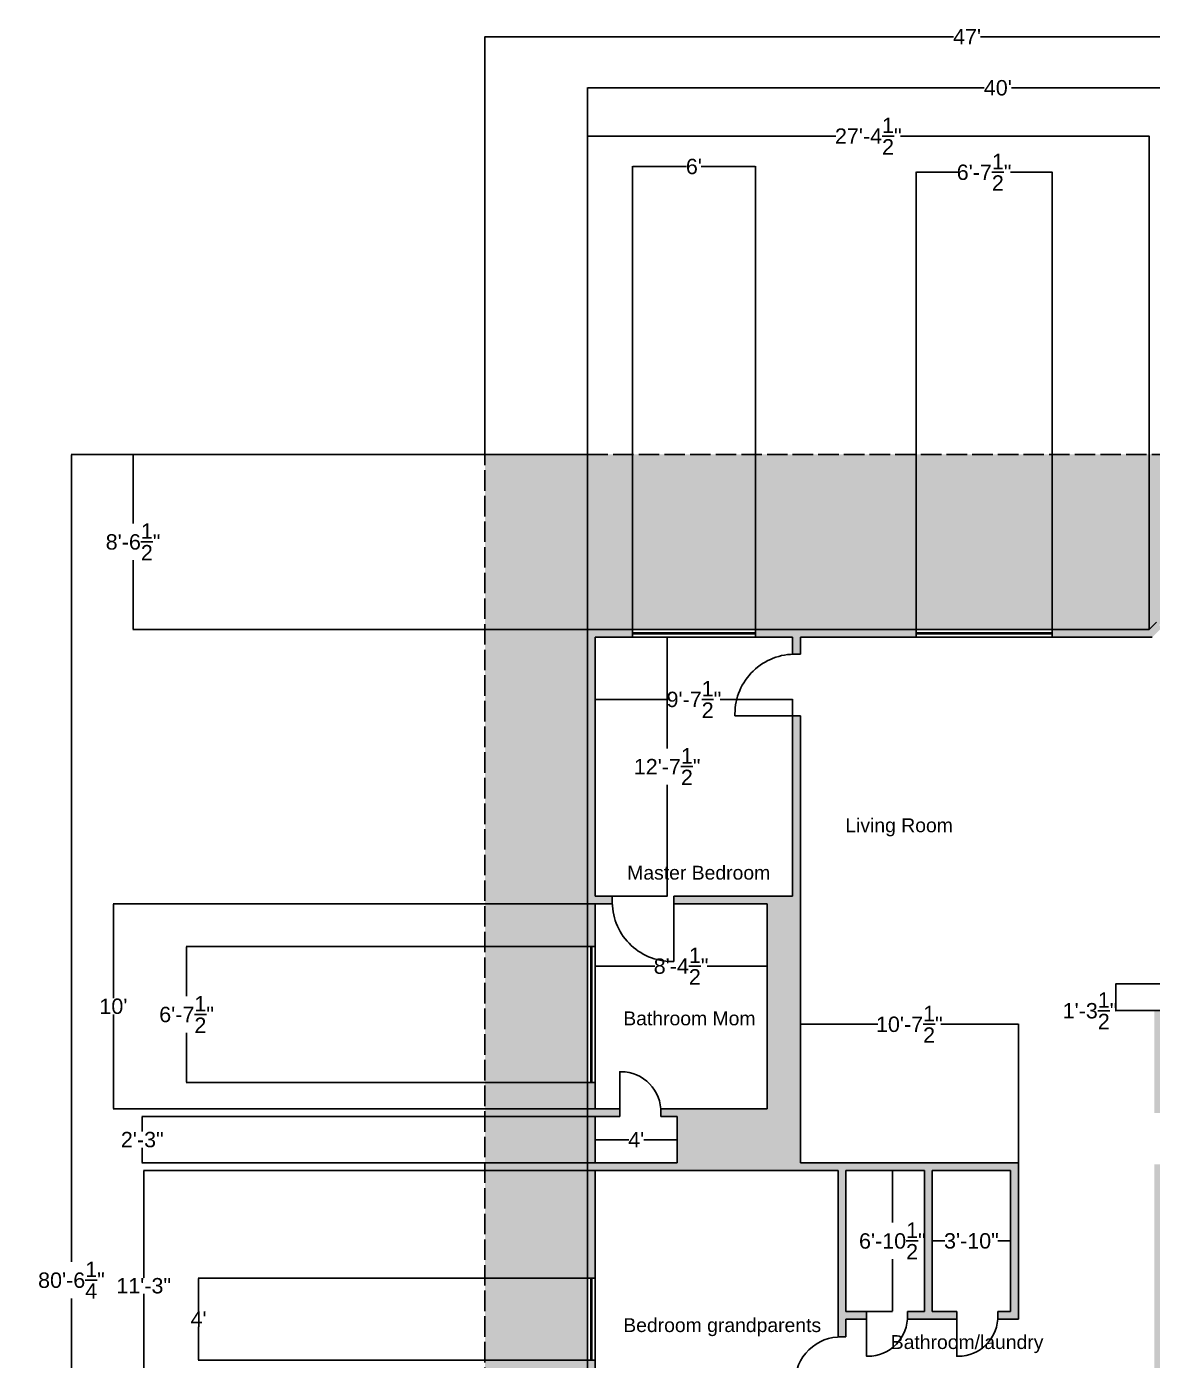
# Model space of a CAD drawing. Header units: inches. Extents: x -2924 to 1106, y -385 to 1215.
# Drawn here: x 46 to 704, y 141 to 921 of the extents above; entities that cross this region are included whole.
import ezdxf

# ---------------------------------------------------------------- set-up
doc = ezdxf.new("R2010")
doc.units = ezdxf.units.IN
doc.header["$MEASUREMENT"] = 0
doc.header["$PDMODE"] = 2
doc.linetypes.add('ACAD_ISO02W100', pattern=[15, 12, -3])
doc.layers.get('Defpoints').update_dxf_attribs({"color": 8})
for name, color, linetype, plot in [('door', 4, 'Continuous', False), ('wall', 7, 'Continuous', False), ('window', 90, 'Continuous', False)]:
    doc.layers.add(name, color=color, linetype=linetype, plot=plot)
doc.styles.get("Standard").update_dxf_attribs({"font": 'arial.ttf'})
doc.dimstyles.get("Standard").update_dxf_attribs({"dimtxt": 9, "dimasz": 0.18, "dimexe": 0.18, "dimexo": 0.0625, "dimgap": 0.09, "dimtad": 0, "dimtih": 1, "dimtoh": 1, "dimzin": 0, "dimdsep": 46, "dimlunit": 4, "dimtxsty": 'Standard', "dimcen": 0.09, "dimadec": 0, "dimazin": 0, "dimtfac": 1, "dimtofl": 0, "dimtmove": 0, "dimatfit": 3, "dimfxl": 1, "dimtolj": 1, "dimtzin": 0, "dimarcsym": 0})

# ---------------------------------------------------------------- blocks, each defined once
blk = doc.blocks.new('*U2')
at = {"layer": 'door'}
blk.add_lwpolyline([(0, 0), (0, 23.99), (0.74, 23.99, -0.423288), (24, 0, -1.822157)], format="xyb", dxfattribs=at)
blk = doc.blocks.new('*U3')
at = {"layer": 'door'}
blk.add_lwpolyline([(0, 0), (0, 27.59), (0.85, 27.59, -0.423288), (27.6, 0, -1.822157)], format="xyb", dxfattribs=at)
blk = doc.blocks.new('*U6')
at = {"layer": 'door'}
blk.add_lwpolyline([(0, 0), (0, 35.98), (1.11, 35.98, -0.423288), (36, 0, -1.822157)], format="xyb", dxfattribs=at)
blk = doc.blocks.new('*D20')
at = {"layer": 'Defpoints', "color": 0, "transparency": 16777216}
for p in [(313.87, 671.12), (72.05, -295.14), (313.87, -295.14)]:
    blk.add_point(p, dxfattribs=at)
at = {"layer": 'wall', "color": 0, "lineweight": -2, "transparency": 16777216}
for p, q in [((313.8, 671.12), (71.87, 671.12)), ((72.05, 670.94), (72.05, 198.68)), ((72.05, -294.96), (72.05, 177.31)), ((313.8, -295.14), (71.87, -295.14))]:
    blk.add_line(p, q, dxfattribs=at)
at = {"layer": 'wall', "color": 0, "transparency": 16777216}
for points in [[(72.02, 670.94), (72.08, 670.94), (72.05, 671.12)], [(72.02, -294.96), (72.08, -294.96), (72.05, -295.14)]]:
    blk.add_solid(points, dxfattribs=at)
at = {"layer": 'wall', "color": 0, "transparency": 16777216, "insert": (72.05, 187.99), "char_height": 9, "attachment_point": 5}
blk.add_mtext('\\A1;80\'-6{\\H1x;\\S1/4;}"', dxfattribs=at)
blk = doc.blocks.new('*D23')
at = {"layer": 'Defpoints', "color": 0, "transparency": 16777216}
for p in [(378.37, 252.19), (114.3, 117.19), (378.37, 117.19)]:
    blk.add_point(p, dxfattribs=at)
at = {"layer": 'wall', "color": 0, "lineweight": -2, "transparency": 16777216}
for p, q in [((378.3, 252.19), (114.12, 252.19)), ((114.3, 252.01), (114.3, 189.38)), ((114.3, 117.37), (114.3, 180.01)), ((378.3, 117.19), (114.12, 117.19))]:
    blk.add_line(p, q, dxfattribs=at)
at = {"layer": 'wall', "color": 0, "transparency": 16777216}
for points in [[(114.27, 252.01), (114.33, 252.01), (114.3, 252.19)], [(114.27, 117.37), (114.33, 117.37), (114.3, 117.19)]]:
    blk.add_solid(points, dxfattribs=at)
at = {"layer": 'wall', "color": 0, "transparency": 16777216, "insert": (114.3, 184.69), "char_height": 9, "attachment_point": 5}
blk.add_mtext('\\A1;11\'-3"', dxfattribs=at)
blk = doc.blocks.new('*D24')
at = {"layer": 'Defpoints', "color": 0, "transparency": 16777216}
for p in [(373.87, 189.19), (146.4, 141.19), (375.87, 141.19)]:
    blk.add_point(p, dxfattribs=at)
at = {"layer": 'wall', "color": 0, "lineweight": -2, "transparency": 16777216}
for p, q in [((373.8, 189.19), (146.22, 189.19)), ((146.4, 189.01), (146.4, 169.78)), ((146.4, 141.37), (146.4, 160.6)), ((375.8, 141.19), (146.22, 141.19))]:
    blk.add_line(p, q, dxfattribs=at)
at = {"layer": 'wall', "color": 0, "transparency": 16777216}
for points in [[(146.37, 189.01), (146.43, 189.01), (146.4, 189.19)], [(146.37, 141.37), (146.43, 141.37), (146.4, 141.19)]]:
    blk.add_solid(points, dxfattribs=at)
at = {"layer": 'wall', "color": 0, "transparency": 16777216, "insert": (146.4, 165.19), "char_height": 9, "attachment_point": 5}
blk.add_mtext("\\A1;4'", dxfattribs=at)
blk = doc.blocks.new('*D25')
at = {"layer": 'Defpoints', "color": 0, "transparency": 16777216}
for p in [(378.37, 270.19), (426.37, 270.19), (426.37, 270.19)]:
    blk.add_point(p, dxfattribs=at)
at = {"layer": 'wall', "color": 0, "lineweight": -2, "transparency": 16777216}
for p, q in [((378.37, 270.13), (378.37, 270.01)), ((378.55, 270.19), (397.96, 270.19)), ((426.19, 270.19), (406.78, 270.19)), ((426.37, 270.26), (426.37, 270.37))]:
    blk.add_line(p, q, dxfattribs=at)
at = {"layer": 'wall', "color": 0, "transparency": 16777216}
for points in [[(378.55, 270.22), (378.55, 270.16), (378.37, 270.19)], [(426.19, 270.22), (426.19, 270.16), (426.37, 270.19)]]:
    blk.add_solid(points, dxfattribs=at)
at = {"layer": 'wall', "color": 0, "transparency": 16777216, "insert": (402.37, 270.19), "char_height": 9, "attachment_point": 5}
blk.add_mtext("\\A1;4'", dxfattribs=at)
blk = doc.blocks.new('*D26')
at = {"layer": 'Defpoints', "color": 0, "transparency": 16777216}
for p in [(378.37, 283.69), (113.48, 256.69), (378.37, 256.69)]:
    blk.add_point(p, dxfattribs=at)
at = {"layer": 'wall', "color": 0, "lineweight": -2, "transparency": 16777216}
for p, q in [((378.3, 283.69), (113.3, 283.69)), ((113.48, 283.51), (113.48, 274.88)), ((113.48, 256.87), (113.48, 265.51)), ((378.3, 256.69), (113.3, 256.69))]:
    blk.add_line(p, q, dxfattribs=at)
at = {"layer": 'wall', "color": 0, "transparency": 16777216}
for points in [[(113.45, 283.51), (113.51, 283.51), (113.48, 283.69)], [(113.45, 256.87), (113.51, 256.87), (113.48, 256.69)]]:
    blk.add_solid(points, dxfattribs=at)
at = {"layer": 'wall', "color": 0, "transparency": 16777216, "insert": (113.48, 270.19), "char_height": 9, "attachment_point": 5}
blk.add_mtext('\\A1;2\'-3"', dxfattribs=at)
blk = doc.blocks.new('*D27')
at = {"layer": 'Defpoints', "color": 0, "transparency": 16777216}
for p in [(383.37, 408.19), (96.6, 288.19), (378.37, 288.19)]:
    blk.add_point(p, dxfattribs=at)
at = {"layer": 'wall', "color": 0, "lineweight": -2, "transparency": 16777216}
for p, q in [((383.3, 408.19), (96.42, 408.19)), ((96.6, 408.01), (96.6, 352.88)), ((96.6, 288.37), (96.6, 343.51)), ((378.3, 288.19), (96.42, 288.19))]:
    blk.add_line(p, q, dxfattribs=at)
at = {"layer": 'wall', "color": 0, "transparency": 16777216}
for points in [[(96.57, 408.01), (96.63, 408.01), (96.6, 408.19)], [(96.57, 288.37), (96.63, 288.37), (96.6, 288.19)]]:
    blk.add_solid(points, dxfattribs=at)
at = {"layer": 'wall', "color": 0, "transparency": 16777216, "insert": (96.6, 348.19), "char_height": 9, "attachment_point": 5}
blk.add_mtext("\\A1;10'", dxfattribs=at)
blk = doc.blocks.new('*D28')
at = {"layer": 'Defpoints', "color": 0, "transparency": 16777216}
for p in [(378.37, 383.18), (139.4, 303.68), (376.12, 303.68)]:
    blk.add_point(p, dxfattribs=at)
at = {"layer": 'wall', "color": 0, "lineweight": -2, "transparency": 16777216}
for p, q in [((378.3, 383.18), (139.22, 383.18)), ((139.4, 383), (139.4, 354.13)), ((139.4, 303.86), (139.4, 332.72)), ((376.05, 303.68), (139.22, 303.68))]:
    blk.add_line(p, q, dxfattribs=at)
at = {"layer": 'wall', "color": 0, "transparency": 16777216}
for points in [[(139.37, 383), (139.43, 383), (139.4, 383.18)], [(139.37, 303.86), (139.43, 303.86), (139.4, 303.68)]]:
    blk.add_solid(points, dxfattribs=at)
at = {"layer": 'wall', "color": 0, "transparency": 16777216, "insert": (139.4, 343.43), "char_height": 9, "attachment_point": 5}
blk.add_mtext('\\A1;6\'-7{\\H1x;\\S1/2;}"', dxfattribs=at)
blk = doc.blocks.new('*D29')
at = {"layer": 'Defpoints', "color": 0, "transparency": 16777216}
for p in [(378.37, 383.18), (478.87, 383.18), (478.87, 371.74)]:
    blk.add_point(p, dxfattribs=at)
at = {"layer": 'wall', "color": 0, "lineweight": -2, "transparency": 16777216}
for p, q in [((378.37, 383.11), (378.37, 371.56)), ((478.87, 383.11), (478.87, 371.56)), ((378.55, 371.74), (413.28, 371.74)), ((478.69, 371.74), (443.96, 371.74))]:
    blk.add_line(p, q, dxfattribs=at)
at = {"layer": 'wall', "color": 0, "transparency": 16777216}
for points in [[(378.55, 371.77), (378.55, 371.71), (378.37, 371.74)], [(478.69, 371.77), (478.69, 371.71), (478.87, 371.74)]]:
    blk.add_solid(points, dxfattribs=at)
at = {"layer": 'wall', "color": 0, "transparency": 16777216, "insert": (428.62, 371.74), "char_height": 9, "attachment_point": 5}
blk.add_mtext('\\A1;8\'-4{\\H1x;\\S1/2;}"', dxfattribs=at)
blk = doc.blocks.new('*D30')
at = {"layer": 'Defpoints', "color": 0, "transparency": 16777216}
for p in [(493.87, 527.77), (378.37, 475.93), (493.87, 475.93)]:
    blk.add_point(p, dxfattribs=at)
at = {"layer": 'wall', "color": 0, "lineweight": -2, "transparency": 16777216}
for p, q in [((378.37, 476), (378.37, 527.95)), ((378.55, 527.77), (420.78, 527.77)), ((493.69, 527.77), (451.45, 527.77)), ((493.87, 476), (493.87, 527.95))]:
    blk.add_line(p, q, dxfattribs=at)
at = {"layer": 'wall', "color": 0, "transparency": 16777216}
for points in [[(378.55, 527.8), (378.55, 527.74), (378.37, 527.77)], [(493.69, 527.8), (493.69, 527.74), (493.87, 527.77)]]:
    blk.add_solid(points, dxfattribs=at)
at = {"layer": 'wall', "color": 0, "transparency": 16777216, "insert": (436.12, 527.77), "char_height": 9, "attachment_point": 5}
blk.add_mtext('\\A1;9\'-7{\\H1x;\\S1/2;}"', dxfattribs=at)
blk = doc.blocks.new('*D31')
at = {"layer": 'Defpoints', "color": 0, "transparency": 16777216}
for p in [(389.24, 564.19), (388.37, 412.69), (420.46, 412.69)]:
    blk.add_point(p, dxfattribs=at)
at = {"layer": 'wall', "color": 0, "lineweight": -2, "transparency": 16777216}
for p, q in [((389.3, 564.19), (420.64, 564.19)), ((420.46, 564.01), (420.46, 499.07)), ((420.46, 412.87), (420.46, 477.82)), ((388.43, 412.69), (420.64, 412.69))]:
    blk.add_line(p, q, dxfattribs=at)
at = {"layer": 'wall', "color": 0, "transparency": 16777216}
for points in [[(420.43, 564.01), (420.49, 564.01), (420.46, 564.19)], [(420.43, 412.87), (420.49, 412.87), (420.46, 412.69)]]:
    blk.add_solid(points, dxfattribs=at)
at = {"layer": 'wall', "color": 0, "transparency": 16777216, "insert": (420.46, 488.44), "char_height": 9, "attachment_point": 5}
blk.add_mtext('\\A1;12\'-7{\\H1x;\\S1/2;}"', dxfattribs=at)
blk = doc.blocks.new('*D32')
at = {"layer": 'Defpoints', "color": 0, "transparency": 16777216}
for p in [(108.09, 671.12), (373.87, 671.12), (373.87, 568.69)]:
    blk.add_point(p, dxfattribs=at)
at = {"layer": 'wall', "color": 0, "lineweight": -2, "transparency": 16777216}
for p, q in [((373.8, 671.12), (107.91, 671.12)), ((108.09, 670.94), (108.09, 630.61)), ((108.09, 568.87), (108.09, 609.2)), ((373.8, 568.69), (107.91, 568.69))]:
    blk.add_line(p, q, dxfattribs=at)
at = {"layer": 'wall', "color": 0, "transparency": 16777216}
for points in [[(108.06, 670.94), (108.12, 670.94), (108.09, 671.12)], [(108.06, 568.87), (108.12, 568.87), (108.09, 568.69)]]:
    blk.add_solid(points, dxfattribs=at)
at = {"layer": 'wall', "color": 0, "transparency": 16777216, "insert": (108.09, 619.91), "char_height": 9, "attachment_point": 5}
blk.add_mtext('\\A1;8\'-6{\\H1x;\\S1/2;}"', dxfattribs=at)
blk = doc.blocks.new('*D35')
at = {"layer": 'Defpoints', "color": 0, "transparency": 16777216}
for p in [(625.87, 337.7), (498.37, 256.69), (625.87, 256.69)]:
    blk.add_point(p, dxfattribs=at)
at = {"layer": 'wall', "color": 0, "lineweight": -2, "transparency": 16777216}
for p, q in [((498.37, 256.76), (498.37, 337.88)), ((498.55, 337.7), (543.71, 337.7)), ((625.69, 337.7), (580.52, 337.7)), ((625.87, 256.76), (625.87, 337.88))]:
    blk.add_line(p, q, dxfattribs=at)
at = {"layer": 'wall', "color": 0, "transparency": 16777216}
for points in [[(498.55, 337.73), (498.55, 337.67), (498.37, 337.7)], [(625.69, 337.73), (625.69, 337.67), (625.87, 337.7)]]:
    blk.add_solid(points, dxfattribs=at)
at = {"layer": 'wall', "color": 0, "transparency": 16777216, "insert": (562.12, 337.7), "char_height": 9, "attachment_point": 5}
blk.add_mtext('\\A1;10\'-7{\\H1x;\\S1/2;}"', dxfattribs=at)
blk = doc.blocks.new('*D37')
at = {"layer": 'Defpoints', "color": 0, "transparency": 16777216}
for p in [(537.07, 252.19), (552.18, 252.19), (537.07, 169.69)]:
    blk.add_point(p, dxfattribs=at)
at = {"layer": 'wall', "color": 0, "lineweight": -2, "transparency": 16777216}
for p, q in [((537.13, 252.19), (552.36, 252.19)), ((552.18, 252.01), (552.18, 221.65)), ((552.18, 169.87), (552.18, 200.24)), ((537.13, 169.69), (552.36, 169.69))]:
    blk.add_line(p, q, dxfattribs=at)
at = {"layer": 'wall', "color": 0, "transparency": 16777216}
for points in [[(552.15, 252.01), (552.21, 252.01), (552.18, 252.19)], [(552.15, 169.87), (552.21, 169.87), (552.18, 169.69)]]:
    blk.add_solid(points, dxfattribs=at)
at = {"layer": 'wall', "color": 0, "transparency": 16777216, "insert": (552.18, 210.94), "char_height": 9, "attachment_point": 5}
blk.add_mtext('\\A1;6\'-10{\\H1x;\\S1/2;}"', dxfattribs=at)
blk = doc.blocks.new('*D38')
at = {"layer": 'Defpoints', "color": 0, "transparency": 16777216}
for p in [(575.47, 210.94), (621.37, 210.94), (621.37, 210.94)]:
    blk.add_point(p, dxfattribs=at)
at = {"layer": 'wall', "color": 0, "lineweight": -2, "transparency": 16777216}
for p, q in [((575.47, 211), (575.47, 211.12)), ((575.65, 210.94), (582.87, 210.94)), ((621.19, 210.94), (613.96, 210.94)), ((621.37, 211), (621.37, 211.12))]:
    blk.add_line(p, q, dxfattribs=at)
at = {"layer": 'wall', "color": 0, "transparency": 16777216}
for points in [[(575.65, 210.97), (575.65, 210.91), (575.47, 210.94)], [(621.19, 210.97), (621.19, 210.91), (621.37, 210.94)]]:
    blk.add_solid(points, dxfattribs=at)
at = {"layer": 'wall', "color": 0, "transparency": 16777216, "insert": (598.42, 210.94), "char_height": 9, "attachment_point": 5}
blk.add_mtext('\\A1;3\'-10"', dxfattribs=at)
blk = doc.blocks.new('*D51')
at = {"layer": 'Defpoints', "color": 0, "transparency": 16777216}
for p in [(877.87, 915.43), (313.87, 671.12), (877.87, 671.12)]:
    blk.add_point(p, dxfattribs=at)
at = {"layer": 'wall', "color": 0, "lineweight": -2, "transparency": 16777216}
for p, q in [((313.87, 671.18), (313.87, 915.61)), ((314.05, 915.43), (587.96, 915.43)), ((877.69, 915.43), (603.78, 915.43)), ((877.87, 671.18), (877.87, 915.61))]:
    blk.add_line(p, q, dxfattribs=at)
at = {"layer": 'wall', "color": 0, "transparency": 16777216}
for points in [[(314.05, 915.46), (314.05, 915.4), (313.87, 915.43)], [(877.69, 915.46), (877.69, 915.4), (877.87, 915.43)]]:
    blk.add_solid(points, dxfattribs=at)
at = {"layer": 'wall', "color": 0, "transparency": 16777216, "insert": (595.87, 915.43), "char_height": 9, "attachment_point": 5}
blk.add_mtext("\\A1;47'", dxfattribs=at)
blk = doc.blocks.new('*D52')
at = {"layer": 'Defpoints', "color": 0, "transparency": 16777216}
for p in [(853.87, 885.55), (853.87, 611.12), (373.87, 568.69)]:
    blk.add_point(p, dxfattribs=at)
at = {"layer": 'wall', "color": 0, "lineweight": -2, "transparency": 16777216}
for p, q in [((373.87, 568.76), (373.87, 885.73)), ((374.05, 885.55), (605.96, 885.55)), ((853.69, 885.55), (621.78, 885.55)), ((853.87, 611.18), (853.87, 885.73))]:
    blk.add_line(p, q, dxfattribs=at)
at = {"layer": 'wall', "color": 0, "transparency": 16777216}
for points in [[(374.05, 885.58), (374.05, 885.52), (373.87, 885.55)], [(853.69, 885.58), (853.69, 885.52), (853.87, 885.55)]]:
    blk.add_solid(points, dxfattribs=at)
at = {"layer": 'wall', "color": 0, "transparency": 16777216, "insert": (613.87, 885.55), "char_height": 9, "attachment_point": 5}
blk.add_mtext("\\A1;40'", dxfattribs=at)
blk = doc.blocks.new('*D53')
at = {"layer": 'Defpoints', "color": 0, "transparency": 16777216}
for p in [(472.12, 839.49), (400.12, 568.69), (472.12, 568.69)]:
    blk.add_point(p, dxfattribs=at)
at = {"layer": 'wall', "color": 0, "lineweight": -2, "transparency": 16777216}
for p, q in [((400.12, 568.76), (400.12, 839.67)), ((400.3, 839.49), (431.86, 839.49)), ((471.94, 839.49), (440.37, 839.49)), ((472.12, 568.76), (472.12, 839.67))]:
    blk.add_line(p, q, dxfattribs=at)
at = {"layer": 'wall', "color": 0, "transparency": 16777216}
for points in [[(400.3, 839.52), (400.3, 839.46), (400.12, 839.49)], [(471.94, 839.52), (471.94, 839.46), (472.12, 839.49)]]:
    blk.add_solid(points, dxfattribs=at)
at = {"layer": 'wall', "color": 0, "transparency": 16777216, "insert": (436.12, 839.49), "char_height": 9, "attachment_point": 5}
blk.add_mtext("\\A1;6'", dxfattribs=at)
blk = doc.blocks.new('*D54')
at = {"layer": 'Defpoints', "color": 0, "transparency": 16777216}
for p in [(702.37, 857.33), (373.87, 568.69), (702.37, 568.69)]:
    blk.add_point(p, dxfattribs=at)
at = {"layer": 'wall', "color": 0, "lineweight": -2, "transparency": 16777216}
for p, q in [((373.87, 568.76), (373.87, 857.51)), ((374.05, 857.33), (519.21, 857.33)), ((702.19, 857.33), (557.02, 857.33)), ((702.37, 568.76), (702.37, 857.51))]:
    blk.add_line(p, q, dxfattribs=at)
at = {"layer": 'wall', "color": 0, "transparency": 16777216}
for points in [[(374.05, 857.36), (374.05, 857.3), (373.87, 857.33)], [(702.19, 857.36), (702.19, 857.3), (702.37, 857.33)]]:
    blk.add_solid(points, dxfattribs=at)
at = {"layer": 'wall', "color": 0, "transparency": 16777216, "insert": (538.12, 857.33), "char_height": 9, "attachment_point": 5}
blk.add_mtext('\\A1;27\'-4{\\H1x;\\S1/2;}"', dxfattribs=at)
blk = doc.blocks.new('*D56')
at = {"layer": 'Defpoints', "color": 0, "transparency": 16777216}
for p in [(645.59, 836.17), (566.09, 568.69), (645.59, 568.69)]:
    blk.add_point(p, dxfattribs=at)
at = {"layer": 'wall', "color": 0, "lineweight": -2, "transparency": 16777216}
for p, q in [((566.09, 568.76), (566.09, 836.35)), ((566.27, 836.17), (590.48, 836.17)), ((645.41, 836.17), (621.19, 836.17)), ((645.59, 568.76), (645.59, 836.35))]:
    blk.add_line(p, q, dxfattribs=at)
at = {"layer": 'wall', "color": 0, "transparency": 16777216}
for points in [[(566.27, 836.2), (566.27, 836.14), (566.09, 836.17)], [(645.41, 836.2), (645.41, 836.14), (645.59, 836.17)]]:
    blk.add_solid(points, dxfattribs=at)
at = {"layer": 'wall', "color": 0, "transparency": 16777216, "insert": (605.84, 836.17), "char_height": 9, "attachment_point": 5}
blk.add_mtext('\\A1;6\'-7{\\H1x;\\S1/2;}"', dxfattribs=at)
blk = doc.blocks.new('*D59')
at = {"layer": 'Defpoints', "color": 0, "transparency": 16777216}
for p in [(720.97, 361.41), (682.89, 345.81), (720.97, 345.81)]:
    blk.add_point(p, dxfattribs=at)
at = {"layer": 'wall', "color": 0, "lineweight": -2, "transparency": 16777216}
for p, q in [((720.9, 361.41), (682.71, 361.41)), ((682.89, 361.23), (682.89, 345.99)), ((720.9, 345.81), (682.71, 345.81)), ((682.89, 345.63), (682.71, 345.63)), ((682.89, 345.81), (682.89, 345.63))]:
    blk.add_line(p, q, dxfattribs=at)
at = {"layer": 'wall', "color": 0, "transparency": 16777216}
for points in [[(682.86, 361.23), (682.92, 361.23), (682.89, 361.41)], [(682.86, 345.99), (682.92, 345.99), (682.89, 345.81)]]:
    blk.add_solid(points, dxfattribs=at)
at = {"layer": 'wall', "color": 0, "transparency": 16777216, "insert": (667.8, 345.63), "char_height": 9, "attachment_point": 5}
blk.add_mtext('\\A1;1\'-3{\\H1x;\\S1/2;}"', dxfattribs=at)

msp = doc.modelspace()

# ---------------------------------------------------------------- hatches: boundary and pattern name
at = {"layer": 'wall'}
h = msp.add_hatch(dxfattribs=at)
h.set_pattern_fill('GRASS', color=256, scale=10)
h.set_pattern_definition([(90, (360.11, -102.4264), (-7.07107, 7.07107), [1.875, -12.26714]), (45, (360.11, -102.426), (-7.07107, 7.07107), [1.875, -8.125]), (135, (360.11, -102.426), (-7.07107, -7.07107), [1.875, -8.125])])
h.paths.add_polyline_path([(313.867, 671.12), (313.867, -295.138), (378.367, -295.138), (378.367, -116.806), (373.867, -116.806), (373.867, -98.806), (373.867, 141.194), (373.867, 189.194), (373.867, 252.194), (373.867, 256.694), (373.867, 303.676), (373.867, 383.176), (373.867, 568.694), (400.117, 568.694), (472.117, 568.694), (498.367, 568.694), (566.087, 568.694), (645.587, 568.694), (702.367, 568.694), (706.61, 572.936), (708.201, 571.345), (742.142, 605.287), (740.551, 606.878), (744.794, 611.12), (762.012, 611.12), (834.012, 611.12), (853.867, 611.12), (853.867, 595.393), (853.867, 547.393), (853.867, 451.991), (853.867, 403.991), (853.867, 295.31), (853.867, 247.31), (853.867, 21.194), (825.367, 21.194), (745.867, 21.194), (680.767, 21.194), (680.767, -147.852), (680.767, -179.852), (625.867, -179.852), (625.867, -295.138), (877.867, -295.138), (877.867, 671.12)])
h = msp.add_hatch(color=256, dxfattribs=at)
h.dxf.hatch_style = 1
h.paths.add_polyline_path([(378.367, 112.694), (587.767, 112.694), (587.767, 117.194), (525.067, 117.194), (525.067, 127.194), (520.567, 127.194), (520.567, 117.194), (378.367, 117.194), (378.367, 141.194), (373.867, 141.194), (373.867, -98.806), (373.867, -116.806), (378.367, -116.806), (378.367, -98.806), (392.867, -98.806), (392.867, -94.306), (378.367, -94.306)])
h.paths.add_polyline_path([(378.367, 252.194), (520.567, 252.194), (520.567, 154.794), (521.165, 154.794, -0.0154422), (522.817, 154.794), (525.067, 154.794), (525.067, 165.194), (537.067, 165.194), (537.067, 167.444), (537.067, 169.694), (525.067, 169.694), (525.067, 217.694), (525.067, 252.19), (570.967, 252.19), (570.967, 169.694), (561.067, 169.694), (561.067, 167.444, -0.0154422), (561.067, 166.007), (561.067, 165.194), (589.867, 165.194), (589.867, 167.444), (589.867, 169.694), (575.467, 169.694), (575.467, 252.19), (621.367, 252.19), (621.367, 169.694), (613.867, 169.694), (613.867, 167.444, -0.0154422), (613.867, 166.007), (613.867, 165.194), (625.867, 165.194), (625.867, 256.69), (525.067, 256.69), (498.367, 256.694), (498.367, 412.694), (498.367, 518.194), (493.867, 518.194), (493.867, 412.694), (424.367, 412.694), (424.367, 408.194), (478.867, 408.194), (478.867, 288.194), (416.767, 288.194), (416.767, 287.381, -0.0154422), (416.767, 285.944), (416.767, 283.694), (426.367, 283.694), (426.367, 256.694), (378.367, 256.694), (378.367, 283.694), (392.767, 283.694), (392.767, 288.194), (378.367, 288.194), (378.367, 303.676), (373.867, 303.676), (373.867, 256.694), (373.867, 252.194), (373.867, 189.194), (378.367, 189.194), (378.367, 242.189)])
h.paths.add_polyline_path([(625.867, -94.306), (611.367, -94.306), (611.367, -98.806), (613.867, -98.806), (625.867, -98.806), (625.867, -116.806), (630.367, -116.806), (630.367, -98.806), (630.367, 21.194), (648.367, 21.194), (648.367, 25.694), (630.367, 25.694), (630.367, 117.194), (611.767, 117.194), (611.767, 116.381, -0.0154422), (611.767, 114.944), (611.767, 112.694), (625.867, 112.694)])
h.paths.add_polyline_path([(709.867, 93.194), (705.367, 93.194), (705.367, 25.694), (680.767, 25.694), (680.767, 25.384, -0.0154422), (680.767, 23.444), (680.767, 21.194), (745.867, 21.194), (745.867, 25.694), (709.867, 25.694)])
h.paths.add_polyline_path([(705.367, 126.794), (709.867, 126.794), (709.867, 141.007), (729.067, 141.007), (729.067, 145.507), (709.867, 145.507), (709.867, 225.806), (729.067, 225.806), (729.067, 226.475, -0.0154422), (729.067, 228.056), (729.067, 230.306), (709.867, 230.306), (709.867, 255.806), (709.413, 255.806, -0.0154422), (707.617, 255.806), (705.367, 255.806), (705.367, 225.806), (705.367, 145.507)])
h.paths.add_polyline_path([(849.367, 141.007), (849.367, 25.694), (825.367, 25.694), (825.367, 21.194), (853.867, 21.194), (853.867, 247.31), (849.367, 247.31), (849.367, 230.306), (784.267, 230.306), (784.267, 207.907), (849.367, 207.907), (849.367, 167.107), (784.267, 167.107), (784.267, 174.307), (783.454, 174.307, -0.0154422), (782.017, 174.307), (779.767, 174.307), (779.767, 145.507), (769.867, 145.507), (755.467, 145.507), (755.467, 144.838, -0.0154422), (755.467, 143.257), (755.467, 141.007)])
h.paths.add_polyline_path([(705.367, 285.806), (709.867, 285.806), (709.867, 341.306), (849.367, 341.306), (849.367, 295.31), (853.867, 295.31), (853.867, 403.991), (849.367, 403.991), (849.367, 345.806), (705.367, 345.806)])
h.paths.add_polyline_path([(378.367, 564.194), (400.117, 564.194), (400.117, 568.694), (373.867, 568.694), (373.867, 383.176), (378.367, 383.176), (378.367, 408.194), (388.367, 408.194), (388.367, 408.288, -0.0154422), (388.367, 410.444), (388.367, 412.694), (378.367, 412.694)])
h.paths.add_polyline_path([(566.087, 564.194), (566.087, 568.694), (498.367, 568.694), (472.117, 568.694), (472.117, 564.194), (493.867, 564.194), (493.867, 554.194), (493.962, 554.194, -0.0154422), (496.117, 554.194), (498.367, 554.194), (498.367, 564.194)])
h.paths.add_polyline_path([(762.012, 606.62), (762.012, 611.12), (744.794, 611.12), (740.551, 606.878), (743.733, 603.696), (746.658, 606.62)])
h.paths.add_polyline_path([(849.367, 606.62), (849.367, 595.393), (853.867, 595.393), (853.867, 611.12), (834.012, 611.12), (834.012, 606.62)])
h.paths.add_polyline_path([(853.867, 547.393), (849.367, 547.393), (849.367, 451.991), (853.867, 451.991)])
h.paths.add_polyline_path([(548.585, 142.687), (643.21, 142.687), (643.21, 158.616), (548.585, 158.616)], flags=9)
h = msp.add_hatch(color=256, dxfattribs=at)
h.dxf.hatch_style = 1
h.paths.add_polyline_path([(645.587, 568.694), (645.587, 564.194), (704.231, 564.194), (709.792, 569.754), (706.61, 572.936), (702.367, 568.694)])

# ---------------------------------------------------------------- linework, layer by layer
at = {"layer": 'wall', "linetype": 'ACAD_ISO02W100'}
for p, q in [((313.867, -295.138), (313.867, 671.12)), ((313.867, 671.12), (877.867, 671.12))]:
    msp.add_line(p, q, dxfattribs=at)
at = {"layer": 'wall'}
for p, q in [((702.367, 568.694), (706.61, 572.936)), ((373.867, 383.176), (373.867, 568.694)), ((400.117, 568.694), (373.867, 568.694)), ((378.367, 412.694), (378.367, 564.194)), ((400.117, 564.194), (378.367, 564.194)), ((498.367, 568.694), (472.117, 568.694)), ((493.867, 564.194), (472.117, 564.194)), ((493.867, 554.194), (493.867, 564.194)), ((498.367, 568.694), (566.087, 568.694)), ((498.367, 564.194), (566.087, 564.194)), ((498.367, 554.194), (498.367, 564.194)), ((566.087, 564.194), (566.087, 568.694)), ((645.587, 564.194), (645.587, 568.694)), ((645.587, 568.694), (702.367, 568.694)), ((645.587, 568.694), (645.587, 564.194)), ((645.587, 564.194), (704.231, 564.194)), ((498.367, 554.194), (493.867, 554.194)), ((493.867, 412.694), (493.867, 518.194)), ((498.367, 518.194), (493.867, 518.194)), ((498.367, 412.694), (498.367, 518.194)), ((388.367, 412.694), (378.367, 412.694)), ((388.367, 408.194), (378.367, 408.194)), ((378.367, 383.176), (378.367, 408.194)), ((388.367, 408.194), (388.367, 412.694)), ((493.867, 412.694), (424.367, 412.694)), ((424.367, 408.194), (424.367, 412.694)), ((478.867, 408.194), (424.367, 408.194)), ((478.867, 408.194), (478.867, 288.194)), ((498.367, 256.694), (498.367, 412.694)), ((373.867, 383.176), (378.367, 383.176)), ((373.867, 256.694), (373.867, 303.676)), ((373.867, 303.676), (378.367, 303.676)), ((378.367, 288.194), (378.367, 303.676)), ((378.367, 288.194), (392.767, 288.194)), ((378.367, 283.694), (378.367, 256.694)), ((378.367, 283.694), (392.767, 283.694)), ((392.767, 283.694), (392.767, 288.194)), ((416.767, 283.694), (416.767, 288.194)), ((416.767, 288.194), (478.867, 288.194)), ((416.767, 283.694), (426.367, 283.694)), ((426.367, 283.694), (426.367, 256.694)), ((373.867, 256.694), (373.867, 252.194)), ((373.867, 189.194), (373.867, 252.194)), ((378.367, 256.694), (426.367, 256.694)), ((378.367, 252.194), (520.567, 252.194)), ((378.367, 189.194), (378.367, 252.194)), ((498.367, 256.694), (525.067, 256.694)), ((498.367, 256.694), (520.567, 256.694)), ((520.567, 154.794), (520.567, 252.194)), ((525.067, 256.69), (525.067, 256.694)), ((525.067, 256.69), (625.867, 256.69)), ((525.067, 217.694), (525.067, 252.19)), ((525.067, 252.19), (570.967, 252.19)), ((570.967, 169.694), (570.967, 252.19)), ((575.467, 169.694), (575.467, 252.19)), ((575.467, 252.19), (621.367, 252.19)), ((587.767, 252.19), (587.767, 252.194)), ((611.767, 252.19), (611.767, 252.194)), ((621.367, 169.694), (621.367, 252.19)), ((625.867, 165.194), (625.867, 256.69)), ((525.067, 169.694), (525.067, 217.694)), ((373.867, 189.194), (378.367, 189.194)), ((525.067, 169.694), (537.067, 169.694)), ((525.067, 165.194), (537.067, 165.194)), ((525.067, 154.794), (525.067, 165.194)), ((537.067, 165.194), (537.067, 169.694)), ((561.067, 165.194), (561.067, 169.694)), ((561.067, 169.694), (570.967, 169.694)), ((561.067, 165.194), (589.867, 165.194)), ((575.467, 169.694), (589.867, 169.694)), ((589.867, 165.194), (589.867, 169.694)), ((613.867, 165.194), (613.867, 169.694)), ((613.867, 169.694), (621.367, 169.694)), ((613.867, 165.194), (625.867, 165.194)), ((520.567, 154.794), (525.067, 154.794)), ((373.867, -98.806), (373.867, 141.194)), ((373.867, 141.194), (378.367, 141.194)), ((378.367, 117.194), (378.367, 141.194))]:
    msp.add_line(p, q, dxfattribs=at)
at = {"layer": 'window'}
for p, q in [((400.117, 564.194), (400.117, 568.694)), ((400.117, 568.694), (472.117, 568.694)), ((400.117, 566.694), (472.117, 566.694)), ((400.117, 566.194), (472.117, 566.194)), ((400.117, 564.194), (472.117, 564.194)), ((472.117, 564.194), (472.117, 568.694)), ((566.087, 564.194), (566.087, 568.694)), ((566.087, 568.694), (645.587, 568.694)), ((645.587, 566.694), (566.087, 566.694)), ((566.087, 566.194), (645.587, 566.194)), ((566.087, 564.194), (645.587, 564.194)), ((645.587, 568.694), (645.587, 564.194)), ((373.867, 383.176), (378.367, 383.176)), ((373.867, 383.176), (373.867, 303.676)), ((375.867, 383.176), (375.867, 303.676)), ((376.367, 303.676), (376.367, 383.176)), ((378.367, 383.176), (378.367, 303.676)), ((378.367, 303.676), (373.867, 303.676)), ((373.867, 189.194), (378.367, 189.194)), ((373.867, 141.194), (373.867, 189.194)), ((375.867, 189.194), (375.867, 141.194)), ((376.367, 141.194), (376.367, 189.194)), ((378.367, 189.194), (378.367, 141.194)), ((378.367, 141.194), (373.867, 141.194))]:
    msp.add_line(p, q, dxfattribs=at)

# ---------------------------------------------------------------- block references
at = {"layer": 'door'}
for name, p, rotation in [('*U6', (496.117, 518.194), 90), ('*U6', (424.367, 410.444), 180), ('*U3', (522.817, 127.194), 90)]:
    msp.add_blockref(name, p, dxfattribs=dict(at, rotation=rotation))
msp.add_blockref('*U2', (392.767, 285.944), dxfattribs=at)
at = {"layer": 'door', "xscale": -1, "rotation": 180}
for p in [(537.067, 167.444), (589.867, 167.444)]:
    msp.add_blockref('*U2', p, dxfattribs=at)

# ---------------------------------------------------------------- texts
at = {"layer": 'wall'}
for s, p in [('Living Room', (524.677, 450.078)), ('Master Bedroom', (397.115, 422.334)), ('Bathroom Mom', (394.811, 337.111)), ('Bedroom grandparents', (394.799, 157.644)), ('Bathroom/laundry', (551.24, 147.723))]:
    msp.add_text(s, height=8.1, dxfattribs=at).set_placement(p)

# ---------------------------------------------------------------- dimensions: what is measured, and where the dimension line sits
for base, p1, p2, picture, middle in [((877.867, 915.431), (313.867, 671.12), (877.867, 671.12), '*D51', (595.867, 915.431)), ((853.867, 885.552), (373.867, 568.694), (853.867, 611.12), '*D52', (613.867, 885.552)), ((702.367, 857.333), (373.867, 568.694), (702.367, 568.694), '*D54', (538.117, 857.333)), ((645.587, 836.168), (566.087, 568.694), (645.587, 568.694), '*D56', (605.837, 836.168)), ((493.867, 527.769), (378.367, 475.935), (493.867, 475.935), '*D30', (436.117, 527.769)), ((478.867, 371.739), (378.367, 383.176), (478.867, 383.176), '*D29', (428.617, 371.739)), ((625.867, 337.704), (498.367, 256.694), (625.867, 256.694), '*D35', (562.117, 337.704)), ((426.367, 270.194), (378.367, 270.194), (426.367, 270.194), '*D25', (402.367, 270.194)), ((621.367, 210.942), (575.467, 210.942), (621.367, 210.942), '*D38', (598.417, 210.942))]:
    dim = msp.add_linear_dim(base=base, p1=p1, p2=p2, dimstyle='Standard', dxfattribs=at)
    dim.commit()
    dim.dimension.update_dxf_attribs({"geometry": picture, "text_midpoint": middle})
dim = msp.add_linear_dim(base=(472.117, 839.488), p1=(400.117, 568.694), p2=(472.117, 568.694), dimstyle='Standard', dxfattribs=at)
dim.commit()
dim.dimension.update_dxf_attribs({"geometry": '*D53', "text_midpoint": (436.117, 839.488), "dimtype": 160})
for base, p1, p2, picture, middle in [((72.054, -295.138), (313.867, 671.12), (313.867, -295.138), '*D20', (72.054, 187.991)), ((108.092, 671.12), (373.867, 568.694), (373.867, 671.12), '*D32', (108.092, 619.907)), ((420.459, 412.694), (389.242, 564.194), (388.367, 412.694), '*D31', (420.459, 488.444)), ((96.602, 288.194), (383.367, 408.194), (378.367, 288.194), '*D27', (96.602, 348.194)), ((139.403, 303.676), (378.367, 383.176), (376.117, 303.676), '*D28', (139.403, 343.426)), ((682.891, 345.806), (720.967, 361.406), (720.967, 345.806), '*D59', (667.801, 345.626)), ((113.476, 256.694), (378.367, 283.694), (378.367, 256.694), '*D26', (113.476, 270.194)), ((114.299, 117.194), (378.367, 252.194), (378.367, 117.194), '*D23', (114.299, 184.694)), ((552.175, 252.19), (537.067, 169.694), (537.067, 252.19), '*D37', (552.175, 210.942)), ((146.4, 141.194), (373.867, 189.194), (375.867, 141.194), '*D24', (146.4, 165.194))]:
    dim = msp.add_linear_dim(base=base, p1=p1, p2=p2, angle=90, dimstyle='Standard', dxfattribs=at)
    dim.commit()
    dim.dimension.update_dxf_attribs({"geometry": picture, "text_midpoint": middle})

doc.saveas('drawing.dxf')
